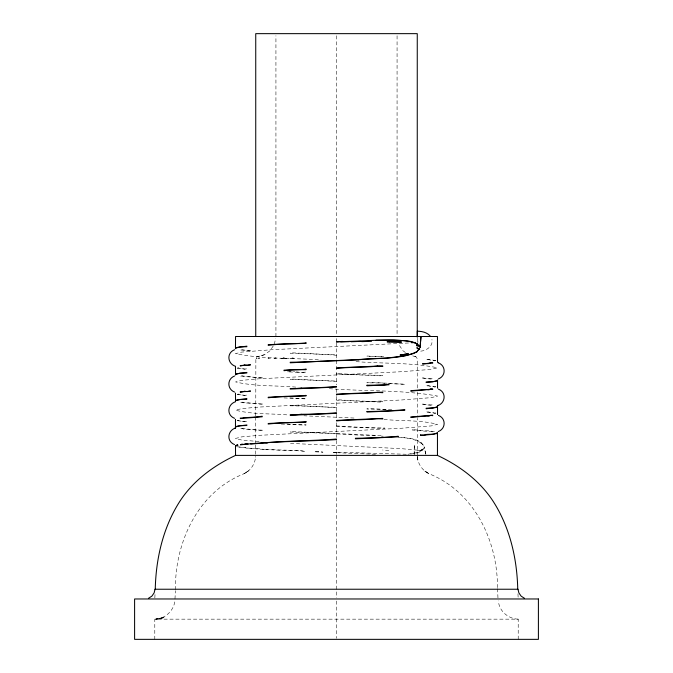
<?xml version="1.0" encoding="UTF-8"?>
<svg xmlns="http://www.w3.org/2000/svg" width="673" height="673" viewBox="0 0 673 673"><rect width="100%" height="100%" fill="white"/><g stroke="black" fill="none" stroke-linecap="round" stroke-linejoin="round"><path stroke-width="0.5" stroke-dasharray="3.37 2.52" d="M255.74 444.988L255.732 457.287M255.74 443.953L255.748 417.933M255.748 415.855L255.866 357.91L256.884 356.799L264.329 354.772L270.016 350.776L273.297 345.863M275.93 336.5L275.93 35.745M417.268 338.267L417.26 341.287L419.144 341.766L417.302 342.136M414.156 454.393L414.299 444.34L414.299 454.477M336.475 434.077L336.5 433.521L290.265 431.528L290.206 432.083C318.657 432.546 347.1 434.75 375.727 435.801M375.5 454.283L336.5 452.719L336.525 452.172L406.904 454.275M154.84 597.935L155.042 593.813M174.98 598.97L175.384 590.709M175.434 589.683C174.812 542.438 197.845 492.182 243.752 473.842C250.575 470.831 255.294 463.79 255.605 456.353M274.391 344.223L275.543 338.435M174.77 601.898C173.205 611.32 164.591 619.042 154.967 619.16M282.197 358.616L284.065 357.91L285.975 358.616M264.329 354.772L256.884 356.799M236.778 446.813L240.328 446.906C261.637 450.674 283.72 449.152 305.315 451.415L301.033 450.666L287.851 450.624A101.034 2.524 1.9 0 1 264.363 449.404M420.726 351.155C426.564 350.709 433.454 345.989 431.94 339.411M407.914 454.317C413.247 452.82 420.499 453.459 423.78 448.142C421.794 453.106 414.896 453.299 410.294 454.098M417.26 450.851L420.238 450.414L400.788 448.605L289.011 443.314M336.525 452.172L331.974 452.534L336.5 452.719M388.035 383.677L404.776 384.098L404.81 384.653C399.249 383.66 393.646 384.047 388.018 383.231M408.561 342.986L271.614 349.733L241.641 352.088L235.55 353.661C263.412 359.323 292.662 357.725 321.029 360.038M381.928 356.867L366.995 356.017L366.995 356.572L383.736 356.766M287.514 371.824L294.69 371.605M518.21 639.35L518.21 619.16L154.79 619.16L154.79 639.35M398.13 437.282C406.601 438.148 419.363 437.66 423.906 446.157L422.392 444.197L420.028 442.758L421.332 443.364L421.29 442.901L412.785 439.107L400.233 437.071M336.5 433.521L383.198 435.675M329.282 388.674C365.195 391.493 402.059 389.633 437.45 396.061L431.359 397.634L401.386 399.989L259.164 407.056L241.641 408.62L235.55 410.194C252.796 414.618 271.295 413.357 289.011 415.048M354.032 418.042L303.969 415.779M356.025 361.603C383.055 363.824 410.934 362.284 437.45 367.795L431.359 369.368L401.386 371.723L259.164 378.79L241.641 380.354L235.55 381.928C255.117 386.622 275.947 385.343 295.994 387.126M289.264 371.908L306.005 372.657L306.005 372.102L300.293 372.405L295.624 371.74M387.076 383.189L367.004 382.281L367.004 382.828L382.247 382.962L387.101 383.745M284.006 397.92L306.005 398.921L306.005 398.366C299.805 398.921 293.68 397.735 287.506 397.894M391.762 409.68L367.004 408.536L367.004 409.091L382.247 409.218L387.101 410M281.238 424.04L305.996 425.185L305.996 424.629L290.753 424.495L285.899 423.712M383.989 419.472C401.705 421.163 420.204 419.902 437.45 424.327L431.359 425.9L401.386 428.255L259.164 435.322L241.641 436.886L235.55 438.46L241.641 440.033L259.164 441.597M381.364 436.112L383.215 436.222M238.932 447.242L244.03 447.335L246.318 448.109C252.35 448.159 258.407 448.58 264.472 449.404M518.21 619.16C508.275 618.874 498.979 611.067 498.407 600.905M415.956 356.799L412.524 355.824L415.956 356.799L417.235 358.616L417.243 391.106M405.424 352.492L402.984 350.776L398.609 344.223M425.9 454.41L424.049 446.788L425.933 454.443M417.31 456.774C417.925 464.042 422.56 470.721 429.155 473.842L424.259 470.755L429.248 473.842C474.381 491.913 497.709 541.008 497.465 587.613M417.294 456.723L418.009 461.131L417.319 456.353M517.958 593.813L518.16 597.935M497.515 588.648L497.97 597.935M417.26 455.394L417.252 418.362M417.243 392.157L417.252 417.31M397.07 35.745L397.07 336.5M336.5 35.753L336.5 335.448M336.5 338.603L336.5 341.758M336.5 342.809L336.5 384.872M336.5 389.078L336.5 395.388M336.5 396.439L336.5 413.264M336.5 414.316L336.5 418.522M336.5 422.728L336.5 437.45M336.5 440.445L336.5 454.401M336.5 456.403L336.5 597.918M336.5 601.039L336.5 638.315M388.885 450.801A77.9 3.129 9 0 1 382.592 449.993M336.5 354.73L336.475 355.285C321.156 354.057 305.702 353.485 290.256 352.745L290.206 353.3C305.618 353.401 320.971 354.503 336.5 354.73M336.525 373.389L336.5 373.944L382.744 375.929L382.794 375.374C367.365 375.139 351.937 374.491 336.525 373.389M336.5 380.994L336.475 381.549C321.156 380.321 305.702 379.723 290.265 379.008L290.206 379.564C305.626 379.665 320.971 380.767 336.5 380.994M336.525 399.644L336.5 400.199L382.744 402.193L382.794 401.638C367.365 401.402 351.937 400.755 336.525 399.644M336.5 407.258L336.475 407.813C321.156 406.559 305.702 405.979 290.265 405.264L290.206 405.819C305.626 405.928 320.971 407.03 336.5 407.258M336.525 425.908L336.5 426.463L384.678 428.541L384.737 427.986C368.661 427.717 352.585 427.035 336.525 425.908M262.226 377.536L262.159 378.091L240.345 375.727L240.269 376.274L242.162 375.946L244.173 376.729C250.179 376.611 256.068 377.78 262.226 377.536M262.226 403.8L262.159 404.355L240.345 401.983L240.269 402.538L242.162 402.21L244.181 402.992C250.179 402.866 256.068 404.036 262.226 403.8M262.226 430.064L262.159 430.619L240.345 428.247L240.269 428.802L242.162 428.474L244.181 429.256C250.179 429.13 256.068 430.299 262.226 430.064M412.263 429.45L412.187 430.005L434.464 432.007L434.539 431.452L432.815 431.755L430.913 430.956C424.73 430.77 418.497 430.316 412.263 429.45M250.415 350.465L250.339 351.02L240.354 349.464L240.269 350.019L250.415 350.465M422.661 377.654L422.585 378.209L432.646 379.21L432.731 378.655L425.588 378.462L422.661 377.654M422.661 403.918L422.585 404.473L432.646 405.474L432.731 404.919L425.588 404.717L422.661 403.918M256.691 357.91L256.363 358.616L257.12 358.616L256.691 357.91M268.67 357.91L268.056 358.616L270.882 358.616L268.67 357.91M423.182 448.975L419.262 451.087L423.182 448.975M259.13 357.91L258.18 358.616L259.534 358.616L259.13 357.91M248.657 470.755L243.845 473.842L248.741 470.755M275.56 357.91L273.961 358.616L277.293 358.616L275.56 357.91M238.377 367.82L237.19 368.131L246.882 369.376L246.823 368.821L244.274 369.124L241.927 368.324L240.051 368.627L238.377 367.82M238.377 394.084L237.19 394.386L246.882 395.64L246.823 395.085L244.274 395.388L241.927 394.58L240.051 394.891L238.377 394.084M435.81 360.543L434.623 360.854L432.949 360.047L426.118 359.298L426.177 359.853L428.726 359.55L431.073 360.349L435.81 360.543M238.377 420.347L237.19 420.65L246.882 421.895L246.823 421.34L244.274 421.651L241.927 420.844L240.051 421.147L238.377 420.347M435.81 386.807L434.623 387.11L432.949 386.31L426.118 385.562L426.177 386.117L428.726 385.806L431.073 386.613L435.81 386.807M435.81 413.071L434.623 413.373L432.949 412.566L426.118 411.817L426.177 412.372L428.726 412.069L431.073 412.877L435.81 413.071M283.695 357.91L280.86 358.616L286.883 358.616L283.695 357.91M163.219 617.621L155.522 619.16L163.219 617.621M292.915 357.91L289.937 358.616L294.067 358.616L292.915 357.91M164.128 617.621L156.472 619.16L164.128 617.621M318.489 451.423L314.047 451.785L322.956 452.163L318.489 451.423"/><path stroke-width="1.01" d="M235.542 426.951L240.051 425.698L246.823 425.504L246.882 424.949L237.19 426.202L235.735 426.699L235.466 427.506L235.466 419.346L235.542 419.902M235.542 348.168L240.051 346.915L246.823 346.721L246.882 346.166L237.19 347.419L235.735 347.916L235.466 348.715L235.55 336.5L437.45 336.5L437.534 361.847L437.458 361.292M517.756 589.683C517.125 558.531 509.84 526.858 492.653 500.544C479.26 480.345 459.205 465.556 437.45 455.394L437.458 433.042M437.458 413.819L437.534 414.375L437.534 406.214L437.265 407.022L435.81 407.518L426.118 408.763L426.177 408.217L432.949 408.015L437.458 406.77M437.458 387.555L437.534 388.111L437.534 379.959L437.265 380.758L435.81 381.255L426.118 382.508L426.177 381.953L432.949 381.759L437.458 380.506M417.252 345.325L417.252 343.306M417.268 337.257L417.294 331.2C421.895 331.251 426.884 332.319 430.089 335.877M155.244 589.683C155.875 558.531 163.16 526.858 180.347 500.544C193.74 480.345 213.795 465.556 235.55 455.394L437.45 455.394M235.55 374.424L235.466 374.979L235.735 374.18L237.19 373.675L246.882 372.43L246.823 372.985L240.051 373.179L235.55 374.424L235.466 366.827L235.542 367.382M235.542 400.687L235.466 401.243L235.735 400.435L237.19 399.939L246.882 398.694L246.823 399.249L240.051 399.442L235.542 400.687L235.466 393.082L235.542 393.638M235.55 455.394L235.474 445.61L235.693 446.376L236.03 446.039M235.23 428.036L234.843 428.474L235.6 427.978C227.524 430.392 226.229 441.412 234.524 444.55M437.77 405.684L438.157 405.247M234.574 349.741C226.246 352.871 227.491 363.916 235.6 366.348M234.574 376.005C226.969 378.84 226.969 389.221 234.574 392.056M438.426 378.933C446.031 376.089 446.031 365.717 438.426 362.873M438.241 431.561C445.963 428.785 446.157 418.286 438.426 415.401M148.506 598.289L151.879 596.135L154.151 592.846L154.958 589.237L518.042 589.237L518.849 592.846L521.121 596.135L524.494 598.289M235.6 401.714C227.482 404.145 226.246 415.191 234.574 418.32M437.4 405.743C445.518 403.312 446.754 392.266 438.426 389.137M248.085 444.054L245.763 443.7L243.811 444.458L241.918 444.104L240.497 444.845C272.212 441.101 304.499 441.597 336.5 439.595L336.475 439.04C312.945 440.891 289.281 440.647 265.869 442.834M342.296 341.362L336.525 342.153L336.5 341.606C355.739 341.665 374.768 339.705 394.075 340.117C402.555 340.959 413.222 339.512 419.649 346.099L416.402 345.569L419.17 346.006L417.058 344.584L417.058 343.71C403.968 338.797 389.684 340.496 376.005 340.193M358.204 359.87C377.856 357.203 399.013 360.24 417.445 351.491L413.584 353.493L405.912 355.647L386.596 358.154L290.256 362.797L290.206 362.242C308.024 362.015 325.833 360.921 343.785 360.509A101.303 3.239 -2.2 0 0 358.272 359.878M411.523 342.75L415.409 342.406M437.77 362.377L438.157 362.823M336.475 360.257L336.5 360.812M417.26 336.5L417.26 33.65L255.74 33.65L255.74 336.5M340.782 341.985A101.186 1.539 -2.4 0 1 349.287 341.64M351.062 341.749A100.782 3.802 -2.6 0 1 360.635 341.388M361.729 341.632A100.723 7.226 -3.1 0 1 371.504 341.32M250.684 444.045A101.497 3.348 -1.4 0 1 261.99 443.263M260.754 443.246A100.243 3.045 -1.6 0 1 267.61 442.842M306.005 369.149L306.005 369.704L294.707 369.645L283.998 370.15L283.981 370.705C291.291 369.704 298.635 369.948 306.005 369.149M305.996 342.885L305.996 343.44L285.916 343.794L268.224 344.711L268.182 345.257C280.734 343.794 293.352 344.155 305.996 342.885M305.996 395.404L305.996 395.96L285.924 396.321L268.224 397.23L268.191 397.785C280.734 396.321 293.352 396.683 305.996 395.404M305.996 421.668L305.996 422.223L285.924 422.577L268.224 423.494L268.191 424.049C280.734 422.585 293.352 422.938 305.996 421.668M366.995 385.234L366.995 385.789L378.293 385.284L388.994 384.788L389.019 384.233L383.736 385.04L366.995 385.234M367.004 411.497L367.004 412.053L387.084 411.136L404.776 410.227L404.818 409.672C392.266 410.858 379.639 411.405 367.004 411.497M398.096 436.297L398.063 436.853L377.864 437.829L355.42 438.804L355.411 438.249C369.67 438.106 383.921 437.517 398.096 436.297M420.995 336.5L420.045 347.529L420.995 336.5M420.583 434.926L420.532 435.481L431.755 434.438L436.331 433.648L437.156 432.832L436.331 433.648L435.263 433.362L433.664 434.178L426.909 434.405L423.864 435.221L420.583 434.926M419.7 349.035L417.411 350.667L419.203 349.194L416.755 347.798L419.7 349.035M237.089 444.853L236.459 445.602L238.082 445.223L237.089 444.853M244.181 417.596L240.345 418.606L240.269 418.051L242.162 418.379L262.226 416.789L262.159 416.234C256.152 417.075 250.146 417.504 244.181 417.596M430.838 389.078L428.819 389.86L426.379 389.532L410.774 390.668L410.841 391.223C418.152 390.239 425.286 390.088 432.655 388.851L432.731 389.406L430.838 389.078M430.838 415.342L428.819 416.124L426.379 415.796L410.774 416.932L410.841 417.487C418.152 416.494 425.286 416.351 432.655 415.115L432.731 415.67L430.838 415.342M244.644 365.027L240.354 366.078L240.269 365.523L250.415 365.077L250.339 364.522L247.412 365.33L244.644 365.027M244.644 391.291L240.354 392.342L240.269 391.787L250.415 391.341L250.339 390.786L247.412 391.593L244.644 391.291M430.627 362.84L428.356 363.647L422.585 363.597L422.661 364.152L432.646 362.596L432.731 363.151L430.627 362.84M408.217 353.754L400.166 355.075L408.217 353.754M377.326 366.12C363.765 367.651 350.095 366.936 336.525 368.417L336.5 367.862L382.744 365.876L382.794 366.432L377.326 366.12M301.184 388.01L290.256 389.061L290.206 388.506L295.674 388.809L336.5 387.068L336.475 386.521C324.731 387.48 312.97 387.968 301.184 388.01M377.317 392.384C363.765 393.915 350.095 393.2 336.525 394.681L336.5 394.126L382.735 392.14L382.794 392.687L377.317 392.384M301.193 414.274L290.265 415.325L290.206 414.77L295.683 415.073L336.5 413.331L336.475 412.776C324.731 413.744 312.97 414.231 301.193 414.274M377.317 418.648C363.765 420.171 350.095 419.464 336.525 420.945L336.5 420.389L382.735 418.396L382.794 418.951L377.317 418.648M389.608 341.791L387.042 341.808L401.621 342.035L389.608 341.791M538.4 598.97L134.6 598.97L134.6 639.35L538.4 639.35L538.4 598.97"/></g></svg>
